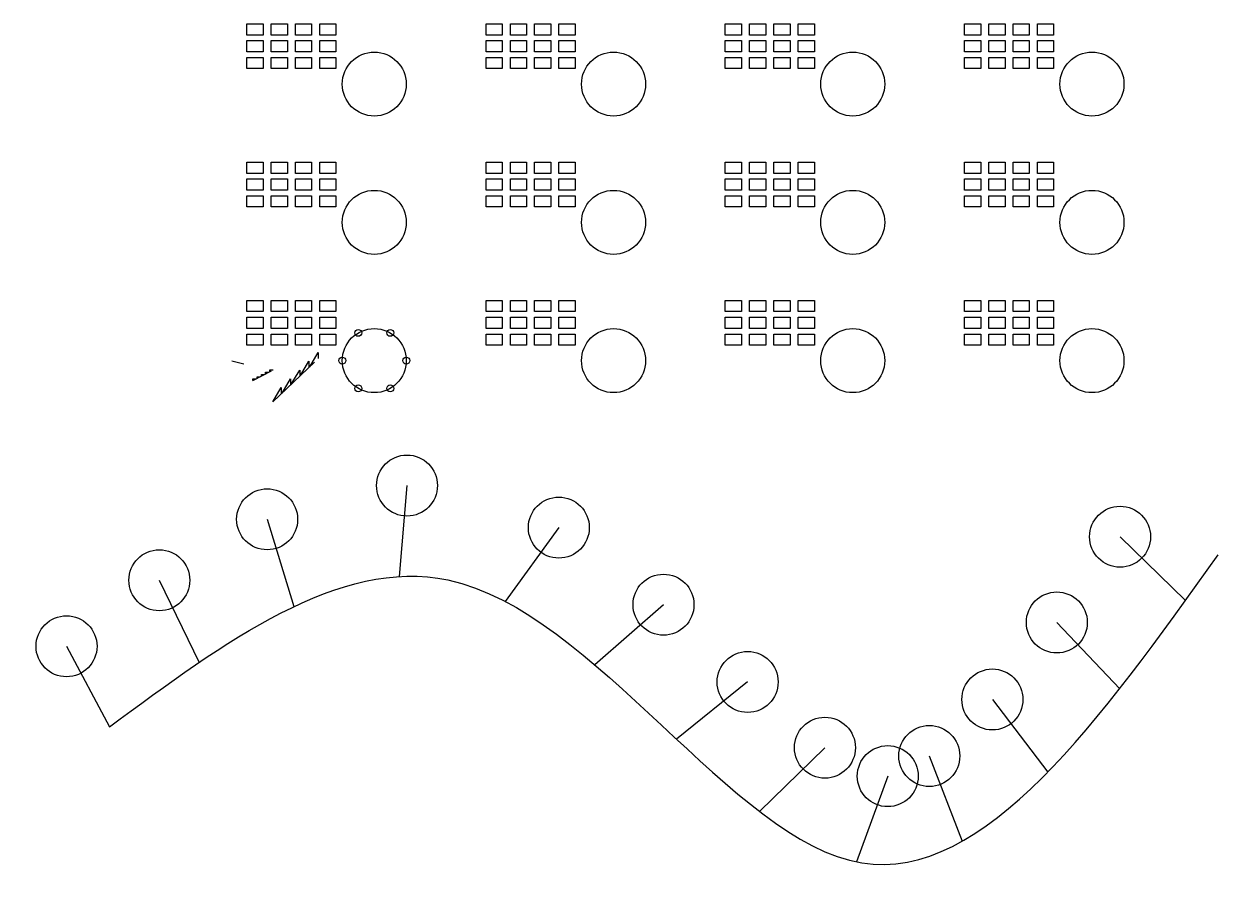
# Model space of a CAD drawing. Header units: millimetres. Extents: x -13848 to 71749, y -34710 to 26840.
import ezdxf

# ---------------------------------------------------------------- set-up
doc = ezdxf.new("R2010")
doc.units = ezdxf.units.MM

# ---------------------------------------------------------------- blocks, each defined once
blk = doc.blocks.new('*U4')
for p, q in [((0, 0), (56, 108)), ((56, 108), (262, 0))]:
    blk.add_line(p, q)
blk = doc.blocks.new('*U5')
at = {"color": 0, "linetype": 'ByBlock', "lineweight": -2, "transparency": 16777216, "rotation": 27.6383529953469}
for p in [(3172, 1608), (3481, 1770), (3789, 1932), (2554, 1285), (2863, 1447)]:
    blk.add_blockref('*U4', p, dxfattribs=at)
blk = doc.blocks.new('*U6')
blk.add_circle((0, 0), 243)
blk = doc.blocks.new('*U7')
at = {"color": 0, "linetype": 'ByBlock', "lineweight": -2, "transparency": 16777216}
for p, rotation in [((10122, 4704), 299.9999999999998), ((12416, 4704), 240), ((13563, 2717), 180), ((10122, 730), 59.99999999999999), ((12416, 730), 120)]:
    blk.add_blockref('*U6', p, dxfattribs=dict(at, rotation=rotation))
blk.add_blockref('*U6', (8975, 2717), dxfattribs=at)
blk = doc.blocks.new('*U8')
for p, q in [((0, 0), (1139, 315)), ((1139, 315), (840, 0))]:
    blk.add_line(p, q)
blk = doc.blocks.new('*U9')
at = {"color": 0, "linetype": 'ByBlock', "lineweight": -2, "transparency": 16777216, "rotation": 43.58291809029694}
for p in [(5977, 1656), (6638, 2285), (5316, 1027), (4655, 398), (3994, -231)]:
    blk.add_blockref('*U8', p, dxfattribs=at)
blk = doc.blocks.new('*U14')
blk.add_lwpolyline([(-581, 401), (581, 401), (581, -401), (-581, -401)], close=True)
blk = doc.blocks.new('*U16')
at = {"color": 0, "linetype": 'ByBlock', "lineweight": -2, "transparency": 16777216}
for p in [(0, 2404), (1742, 2404), (3483, 2404), (5225, 2404), (0, 1202), (1742, 1202), (3483, 1202), (5225, 1202), (0, 0), (1742, 0), (3483, 0), (5225, 0)]:
    blk.add_blockref('*U14', p, dxfattribs=at)
blk = doc.blocks.new('*U12')
blk.add_circle((3421, -1008), 2294)
blk.add_blockref('*U16', (-5135, 498))
blk = doc.blocks.new('*U13')
at = {"color": 0, "linetype": 'ByBlock', "lineweight": -2, "transparency": 16777216}
for p in [(0, 19813), (17147, 19813), (34294, 19813), (51441, 19813), (0, 9906), (17147, 9906), (34294, 9906), (51441, 9906), (0, 0), (17147, 0), (34294, 0), (51441, 0)]:
    blk.add_blockref('*U12', p, dxfattribs=at)
blk = doc.blocks.new('*U17')
blk.add_line((950, 6473), (0, 0))
blk.add_circle((950, 6473), 2185)
blk = doc.blocks.new('*U18')
at = {"color": 0, "linetype": 'ByBlock', "lineweight": -2, "transparency": 16777216}
for p, rotation in [((13054, -12749), 3.459159140696314), ((5505, -14905), 25.38936771578727), ((20642, -14530), 332.2625338909913), ((69418, -14456), 54.20762198771234), ((-1296, -18907), 34.1152701059818), ((27079, -19081), 319.623158182001), ((64693, -20785), 51.85160535617937), ((-7711, -23514), 36.43960591612338), ((32923, -24393), 317.0594517431409), ((59534, -26761), 45.63160638064671), ((38880, -29576), 322.6021659103509), ((53408, -31707), 29.47481368572777), ((45830, -33193), 348.29330347275)]:
    blk.add_blockref('*U17', p, dxfattribs=dict(at, rotation=rotation))

msp = doc.modelspace()

# ---------------------------------------------------------------- linework, layer by layer
for p, q in [((1065, 2709), (1928, 2484)), ((3994, -231), (6976, 2607)), ((2554, 1285), (3894, 1986))]:
    msp.add_line(p, q)
msp.add_spline([(-7711, -23514), (16550, -12996), (46204, -33262), (71749, -11201)], degree=3)

# ---------------------------------------------------------------- block references
for name, p in [('*U13', (7847, 3725)), ('*U7', (0, 0)), ('*U9', (0, 0)), ('*U5', (0, 0)), ('*U18', (0, 0))]:
    msp.add_blockref(name, p)

doc.saveas('drawing.dxf')
